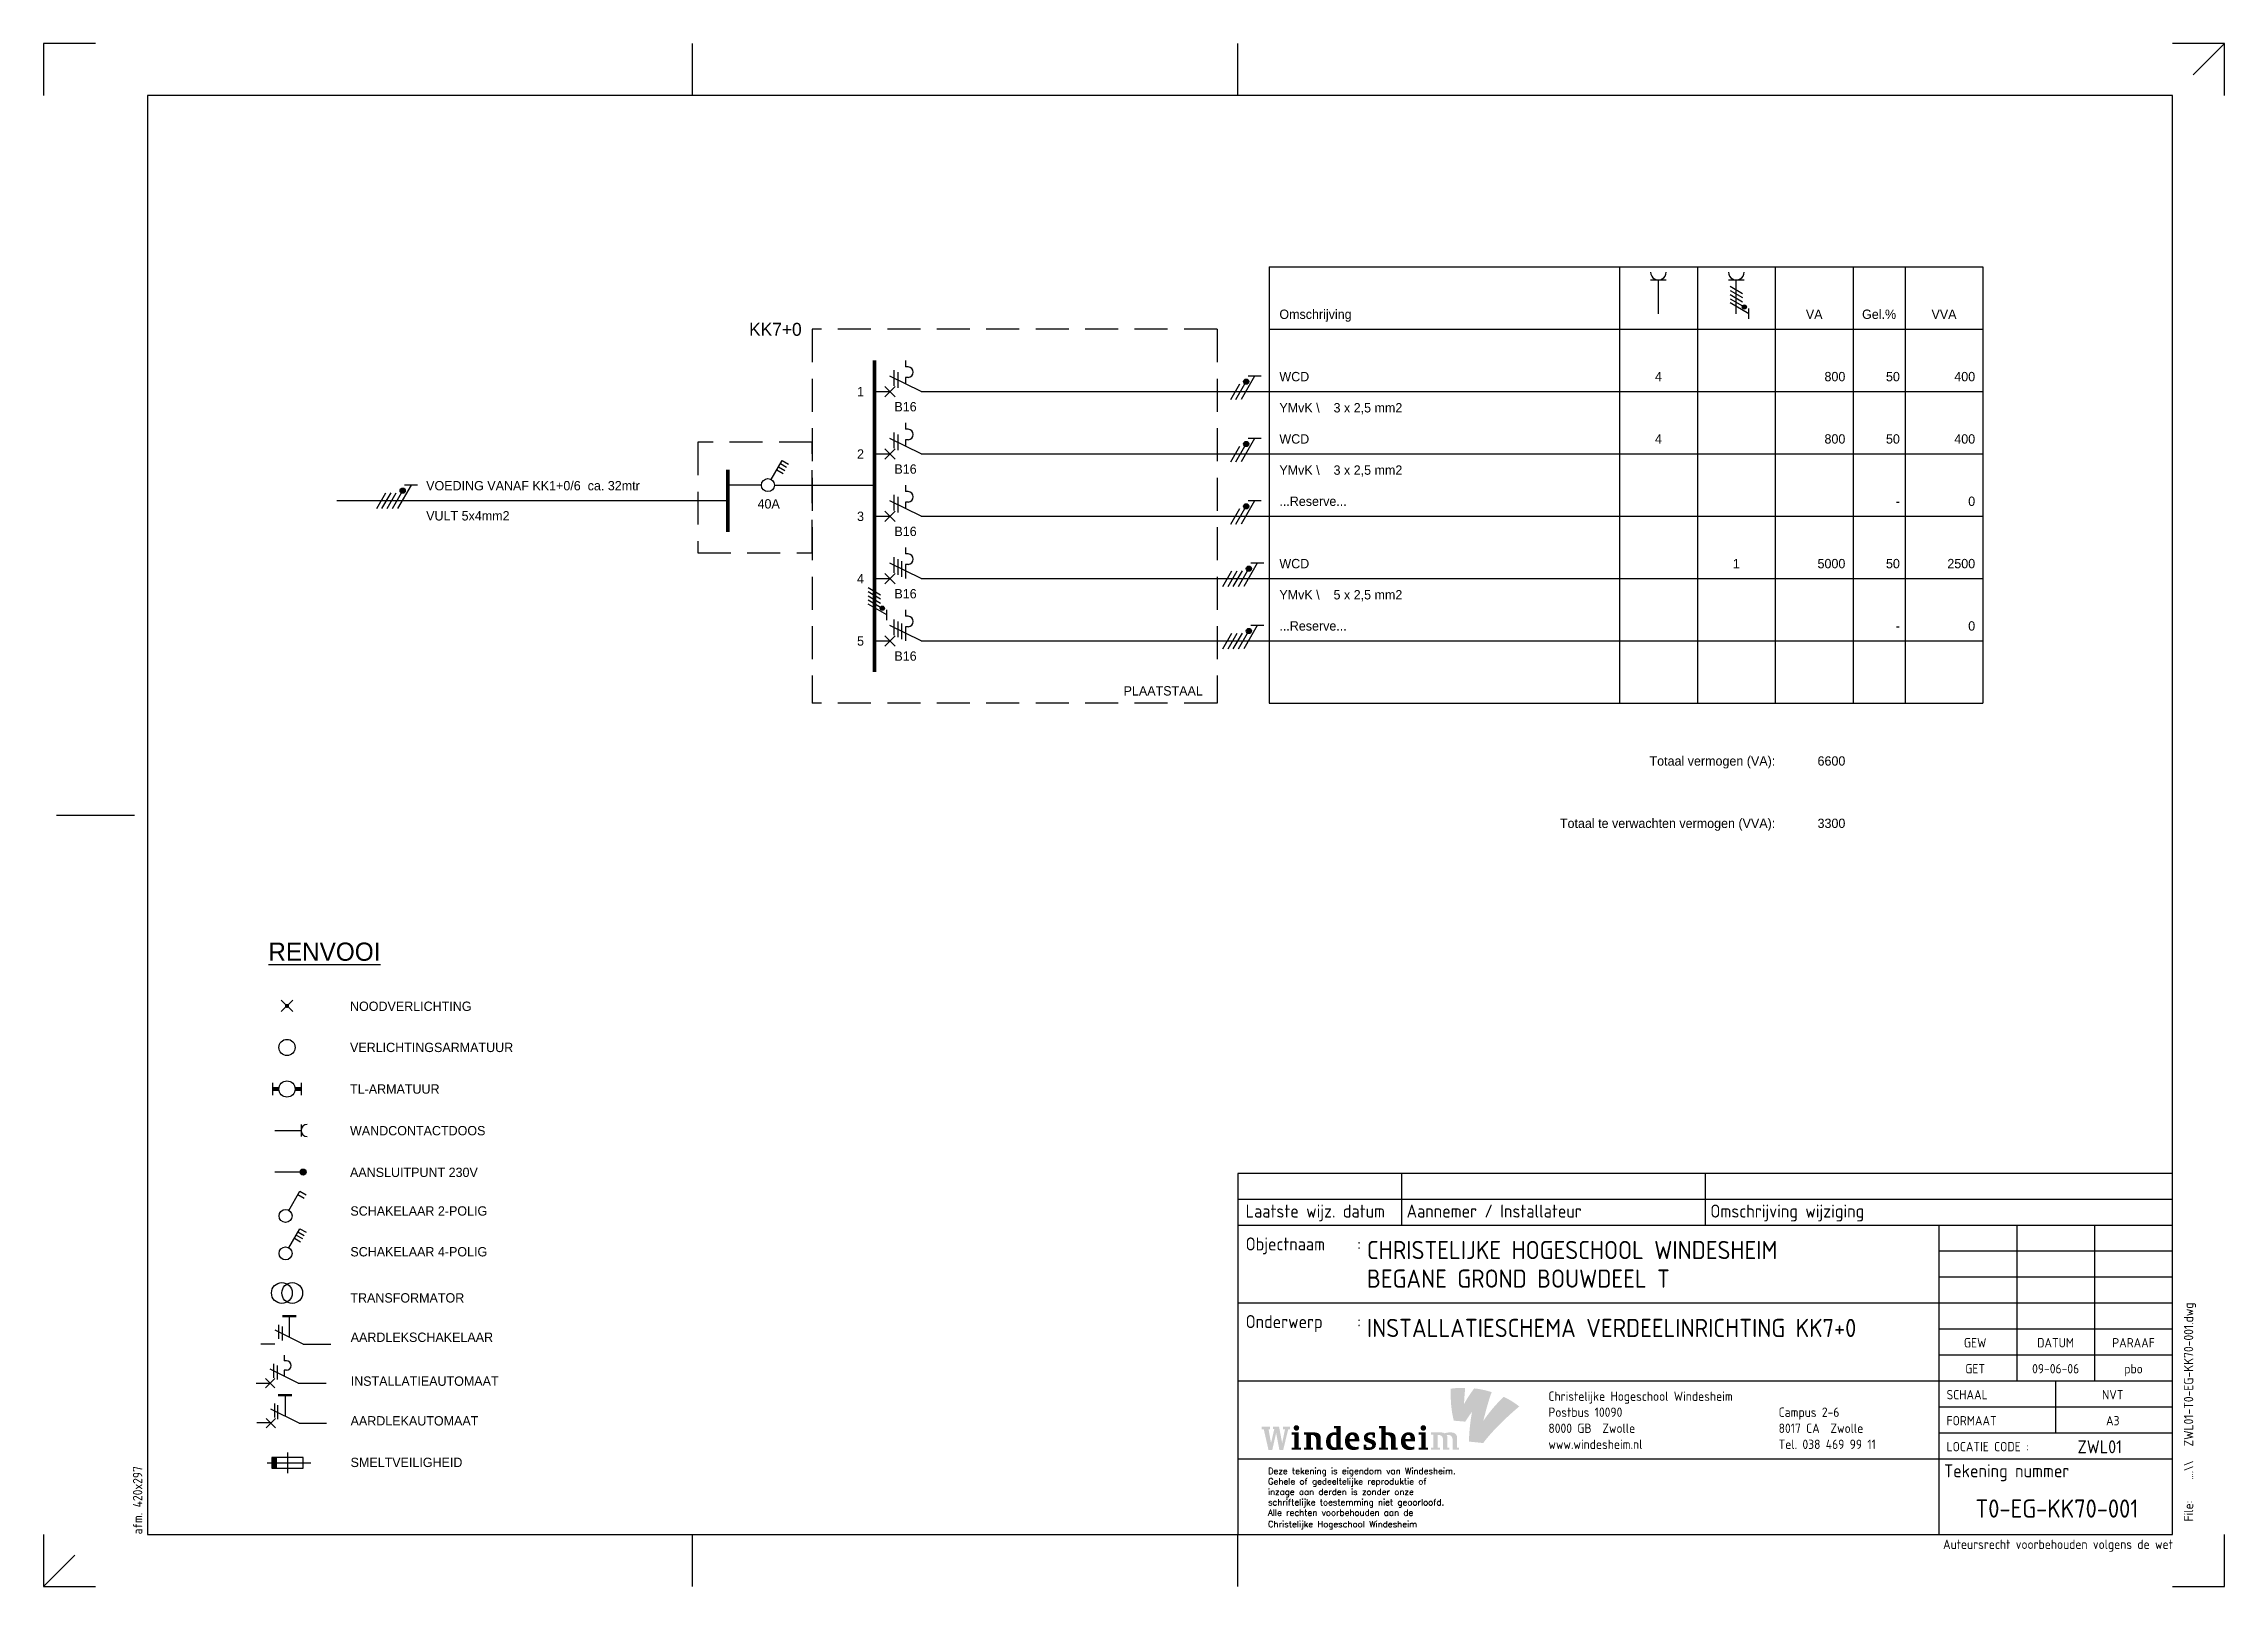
# Model space of a CAD drawing. Header units: millimetres. Extents: x 0 to 420, y 0 to 297.
import ezdxf
from ezdxf.enums import TextEntityAlignment as Align

# ---------------------------------------------------------------- set-up
doc = ezdxf.new("R2010")
doc.units = ezdxf.units.MM
doc.linetypes.add('HIDDEN', pattern=[9.525, 6.35, -3.175])
doc.layers.get('0').update_dxf_attribs({"linetype": 'CONTINUOUS'})
for name, color, linetype in [('00att018', 1, 'CONTINUOUS'), ('00att025', 2, 'CONTINUOUS'), ('00att035', 3, 'CONTINUOUS'), ('00att050', 4, 'CONTINUOUS'), ('00kad018', 1, 'CONTINUOUS'), ('00kad025', 2, 'CONTINUOUS'), ('00kad070', 5, 'CONTINUOUS'), ('BL$2----_KADER', 7, 'CONTINUOUS'), ('BL$4----_LOGO', 7, 'CONTINUOUS'), ('BL$4----_STEMPEL', 7, 'CONTINUOUS'), ('EL$1----', 3, 'CONTINUOUS'), ('EL$1----_KK7+0', 3, 'CONTINUOUS'), ('LAAG_1', 160, 'CONTINUOUS')]:
    doc.layers.add(name, color=color, linetype=linetype)
doc.styles.add('BURO-018', font='BUROFONT', dxfattribs={"height": 1.8})
doc.styles.add('BURO-035', font='BUROFONT.shx', dxfattribs={"height": 3.5})
doc.styles.add('EDU', font='ROMANS.SHX', dxfattribs={"height": 2.5})
doc.styles.add('ISO', font='isocp.shx')

# ---------------------------------------------------------------- blocks, each defined once
blk = doc.blocks.new('a3-windesheim-hor')
at = {"layer": '00kad018', "color": 1}
for p, q in [((0, 297), (0, 287)), ((10, 297), (0, 297)), ((125, 287), (125, 297)), ((230, 287), (230, 297)), ((420, 297), (410, 297)), ((420, 297), (414, 291)), ((420, 287), (420, 297)), ((2.5, 148.5), (17.5, 148.5)), ((0, 10), (0, 0)), ((125, 0), (125, 10)), ((230, 0), (230, 10)), ((420, 0), (420, 10)), ((0, 0), (6, 6)), ((0, 0), (10, 0)), ((410, 0), (420, 0))]:
    blk.add_line(p, q, dxfattribs=at)
at = {"layer": '00kad070', "color": 5}
for p, q in [((20, 287), (20, 10)), ((410, 287), (20, 287)), ((410, 10), (410, 287)), ((20, 10), (410, 10))]:
    blk.add_line(p, q, dxfattribs=at)
at = {"layer": '00att018', "color": 1, "style": 'ISO'}
blk.add_text('afm. 420x297', height=1.8, rotation=90, dxfattribs=at).set_placement((19, 10))
blk.add_text('Auteursrecht voorbehouden volgens de wet', height=1.8, dxfattribs=at).set_placement((410.08, 7.2), align=Align.RIGHT)
blk = doc.blocks.new('AI9-BLK4')
at = {"layer": 'LAAG_1'}
h = blk.add_hatch(color=40, dxfattribs=at)
edge = h.paths.add_edge_path()
edge.add_spline(control_points=[(7.13, 7.18), (4.76, 4.71), (2.6, 2.64), (-0.67, -2.09), (0, 0.48), (1.33, 5.88), (2.58, 8.98), (0.66, 9.66), (-2.22, 10.26), (-4.13, 10.42), (-5.47, 8.84), (-7.52, 5.49), (-8.07, 4.43), (-8, 6.89), (-7.74, 9.27), (-7.64, 10.61), (-9.57, 10.7), (-11, 10.61), (-13.21, 10.31), (-13.29, 6), (-13.05, 2.03), (-12.01, -2), (-10.76, -2.09), (-7.6, -2.36), (-7.6, -2.36), (-7.12, -1.66), (-6.13, -0.03), (-4.98, 1.41), (-5.44, -0.9), (-5.87, -4.06), (-6.06, -7.16), (-6.12, -8.14), (-6.15, -9.12), (-6.16, -10.06), (-4.67, -10.18), (-0.96, -10.58), (-0.72, -10.61), (-0.72, -10.61), (-0.71, -10.6), (-0.71, -10.6), (-0.7, -10.59), (-0.7, -10.58), (-0.69, -10.58), (0.69, -8.77), (2.26, -6.96), (3.63, -5.5), (4.7, -4.37), (5.74, -3.33), (6.72, -2.37), (9.27, 0.11), (11.5, 2.08), (13.21, 3.49), (11.03, 5.13), (9.48, 6.13), (7.13, 7.18)], knot_values=[0, 0, 0, 0, 1, 1, 1, 2, 2, 2, 3, 3, 3, 4, 4, 4, 5, 5, 5, 6, 6, 6, 7, 7, 7, 8, 8, 8, 9, 9, 9, 10, 10, 10, 11, 11, 11, 12, 12, 12, 13, 13, 13, 14, 14, 14, 15, 15, 15, 16, 16, 16, 17, 17, 17, 18, 18, 18, 18], degree=3, periodic=0)
h = blk.add_hatch(color=154, dxfattribs=at)
edge = h.paths.add_edge_path()
edge.add_spline(control_points=[(-0.71, -10.6), (-0.71, -10.6), (-0.71, -10.6), (-0.71, -10.6), (-0.74, -10.63), (-0.72, -10.62), (-0.71, -10.6)], knot_values=[0, 0, 0, 0, 1, 1, 1, 2, 2, 2, 2], degree=3, periodic=0)
h = blk.add_hatch(color=154, dxfattribs=at)
edge = h.paths.add_edge_path()
edge.add_spline(control_points=[(-0.71, -10.6), (-0.71, -10.6), (-0.7, -10.6), (-0.7, -10.6), (-0.67, -10.57), (-0.69, -10.59), (-0.71, -10.6)], knot_values=[0, 0, 0, 0, 1, 1, 1, 2, 2, 2, 2], degree=3, periodic=0)
blk = doc.blocks.new('AI9-BLK3')
at = {"layer": 'LAAG_1'}
h = blk.add_hatch(color=154, dxfattribs=at)
edge = h.paths.add_edge_path()
edge.add_spline(control_points=[(-27.78, 3.24), (-27.78, 3.24), (-29.75, -4.72), (-29.75, -4.72), (-29.75, -4.72), (-31.22, -4.72), (-31.22, -4.72), (-31.22, -4.72), (-32.46, 1.79), (-32.46, 1.79), (-32.46, 1.79), (-33.95, -4.72), (-33.95, -4.72), (-33.95, -4.72), (-35.41, -4.72), (-35.41, -4.72), (-35.41, -4.72), (-37.24, 3.24), (-37.24, 3.24), (-37.24, 3.24), (-38.03, 3.24), (-38.03, 3.24), (-38.03, 3.24), (-38.03, 4.16), (-38.03, 4.16), (-38.03, 4.16), (-34.81, 4.16), (-34.81, 4.16), (-34.81, 4.16), (-34.81, 3.24), (-34.81, 3.24), (-34.81, 3.24), (-35.38, 3.24), (-35.38, 3.24), (-35.38, 3.24), (-34.43, -2.11), (-34.43, -2.11), (-34.43, -2.11), (-33.18, 3.26), (-33.18, 3.26), (-33.18, 3.26), (-33.73, 3.26), (-33.73, 3.26), (-33.73, 3.26), (-33.73, 4.16), (-33.73, 4.16), (-33.73, 4.16), (-31.32, 4.16), (-31.32, 4.16), (-31.32, 4.16), (-30.15, -2.11), (-30.15, -2.11), (-30.15, -2.11), (-29.03, 3.24), (-29.03, 3.24), (-29.03, 3.24), (-29.84, 3.24), (-29.84, 3.24), (-29.84, 3.24), (-29.84, 4.16), (-29.84, 4.16), (-29.84, 4.16), (-27.18, 4.16), (-27.18, 4.16), (-27.18, 4.16), (-27.18, 3.24), (-27.18, 3.24), (-27.18, 3.24), (-27.78, 3.24), (-27.78, 3.24)], knot_values=[0, 0, 0, 0, 1, 1, 1, 2, 2, 2, 3, 3, 3, 4, 4, 4, 5, 5, 5, 6, 6, 6, 7, 7, 7, 8, 8, 8, 9, 9, 9, 10, 10, 10, 11, 11, 11, 12, 12, 12, 13, 13, 13, 14, 14, 14, 15, 15, 15, 16, 16, 16, 17, 17, 17, 18, 18, 18, 19, 19, 19, 20, 20, 20, 21, 21, 21, 22, 22, 22, 23, 23, 23, 23], degree=3, periodic=0)
h = blk.add_hatch(color=154, dxfattribs=at)
edge = h.paths.add_edge_path()
edge.add_spline(control_points=[(-26.42, -4.7), (-26.42, -4.7), (-26.42, -3.87), (-26.42, -3.87), (-26.42, -3.87), (-25.47, -3.87), (-25.47, -3.87), (-25.47, -3.87), (-25.47, 1.17), (-25.47, 1.17), (-25.47, 1.17), (-26.42, 1.17), (-26.42, 1.17), (-26.42, 1.17), (-26.42, 1.99), (-26.42, 1.99), (-26.42, 1.99), (-23.75, 1.99), (-23.75, 1.99), (-23.75, 1.99), (-23.75, -3.87), (-23.75, -3.87), (-23.75, -3.87), (-22.88, -3.87), (-22.88, -3.87), (-22.88, -3.87), (-22.88, -4.7), (-22.88, -4.7), (-22.88, -4.7), (-26.42, -4.7), (-26.42, -4.7)], knot_values=[0, 0, 0, 0, 1, 1, 1, 2, 2, 2, 3, 3, 3, 4, 4, 4, 5, 5, 5, 6, 6, 6, 7, 7, 7, 8, 8, 8, 9, 9, 9, 10, 10, 10, 10], degree=3, periodic=0)
edge = h.paths.add_edge_path()
edge.add_spline(control_points=[(-24.66, 2.67), (-25.25, 2.67), (-25.71, 3.15), (-25.71, 3.74), (-25.71, 4.33), (-25.25, 4.79), (-24.66, 4.79), (-24.07, 4.79), (-23.58, 4.33), (-23.58, 3.74), (-23.58, 3.15), (-24.07, 2.67), (-24.66, 2.67)], knot_values=[0, 0, 0, 0, 1, 1, 1, 2, 2, 2, 3, 3, 3, 4, 4, 4, 4], degree=3, periodic=0)
h = blk.add_hatch(color=154, dxfattribs=at)
edge = h.paths.add_edge_path()
edge.add_spline(control_points=[(-17.02, -4.7), (-17.02, -4.7), (-17.02, -0.94), (-17.02, -0.94), (-17.02, -0.3), (-17.19, 0.21), (-17.5, 0.52), (-17.87, 0.9), (-18.34, 1.07), (-18.89, 1.07), (-18.95, 1.07), (-19.03, 1.07), (-19.09, 1.06), (-19.09, 1.06), (-19.09, -3.87), (-19.09, -3.87), (-19.09, -3.87), (-18.24, -3.87), (-18.24, -3.87), (-18.24, -3.87), (-18.24, -4.7), (-18.24, -4.7), (-18.24, -4.7), (-21.72, -4.7), (-21.72, -4.7), (-21.72, -4.7), (-21.72, -3.87), (-21.72, -3.87), (-21.72, -3.87), (-20.8, -3.87), (-20.8, -3.87), (-20.8, -3.87), (-20.8, 1.17), (-20.8, 1.17), (-20.8, 1.17), (-21.72, 1.17), (-21.72, 1.17), (-21.72, 1.17), (-21.72, 1.99), (-21.72, 1.99), (-21.72, 1.99), (-19.44, 1.99), (-19.44, 1.99), (-19.15, 1.99), (-18.89, 2.03), (-18.56, 2.03), (-16.96, 2.03), (-16.32, 1.86), (-15.88, 1.41), (-15.46, 1), (-15.3, 0.57), (-15.3, -0.15), (-15.3, -0.15), (-15.3, -3.87), (-15.3, -3.87), (-15.3, -3.87), (-14.5, -3.87), (-14.5, -3.87), (-14.5, -3.87), (-14.5, -4.7), (-14.5, -4.7), (-14.5, -4.7), (-17.02, -4.7), (-17.02, -4.7)], knot_values=[0, 0, 0, 0, 1, 1, 1, 2, 2, 2, 3, 3, 3, 4, 4, 4, 5, 5, 5, 6, 6, 6, 7, 7, 7, 8, 8, 8, 9, 9, 9, 10, 10, 10, 11, 11, 11, 12, 12, 12, 13, 13, 13, 14, 14, 14, 15, 15, 15, 16, 16, 16, 17, 17, 17, 18, 18, 18, 19, 19, 19, 20, 20, 20, 21, 21, 21, 21], degree=3, periodic=0)
h = blk.add_hatch(color=154, dxfattribs=at)
edge = h.paths.add_edge_path(flags=16)
edge.add_spline(control_points=[(-6.76, -4.7), (-6.76, -4.7), (-6.76, -3.87), (-6.76, -3.87), (-6.76, -3.87), (-7.62, -3.87), (-7.62, -3.87), (-7.62, -3.87), (-7.62, 4.46), (-7.62, 4.46), (-7.62, 4.46), (-10.2, 4.46), (-10.2, 4.46), (-10.2, 4.46), (-10.2, 3.64), (-10.2, 3.64), (-10.2, 3.64), (-9.32, 3.64), (-9.32, 3.64), (-9.32, 3.64), (-9.32, 1.95), (-9.32, 1.95), (-9.59, 2), (-9.79, 2.04), (-10.19, 2.04), (-11.95, 2.04), (-13.23, 0.68), (-13.23, -1.45), (-13.23, -3.83), (-12.29, -4.77), (-10.28, -4.77), (-9.86, -4.77), (-9.32, -4.7), (-9.12, -4.7), (-9.12, -4.7), (-6.76, -4.7), (-6.76, -4.7)], knot_values=[0, 0, 0, 0, 1, 1, 1, 2, 2, 2, 3, 3, 3, 4, 4, 4, 5, 5, 5, 6, 6, 6, 7, 7, 7, 8, 8, 8, 9, 9, 9, 10, 10, 10, 11, 11, 11, 12, 12, 12, 12], degree=3, periodic=0)
edge = h.paths.add_edge_path()
edge.add_spline(control_points=[(-9.28, -3.73), (-9.49, -3.76), (-9.62, -3.78), (-9.79, -3.78), (-10.77, -3.78), (-11.52, -3.12), (-11.52, -1.21), (-11.52, 0.4), (-10.88, 1.06), (-10, 1.06), (-9.71, 1.06), (-9.48, 1.02), (-9.28, 0.97), (-9.28, 0.97), (-9.28, -3.73), (-9.28, -3.73)], knot_values=[0, 0, 0, 0, 1, 1, 1, 2, 2, 2, 3, 3, 3, 4, 4, 4, 5, 5, 5, 5], degree=3, periodic=0)
h = blk.add_hatch(color=154, dxfattribs=at)
edge = h.paths.add_edge_path(flags=16)
edge.add_spline(control_points=[(-0.43, -1.4), (-0.43, 1.03), (-1.16, 2.05), (-3.05, 2.05), (-4.8, 2.05), (-5.93, 0.7), (-5.93, -1.35), (-5.93, -3.59), (-4.75, -4.76), (-2.66, -4.76), (-1.92, -4.76), (-1.25, -4.65), (-0.71, -4.43), (-0.71, -4.43), (-0.71, -3.47), (-0.71, -3.47), (-1.15, -3.57), (-1.59, -3.59), (-2.01, -3.59), (-3.43, -3.59), (-4.18, -2.54), (-4.18, -1.4), (-4.18, -1.4), (-0.43, -1.4), (-0.43, -1.4)], knot_values=[0, 0, 0, 0, 1, 1, 1, 2, 2, 2, 3, 3, 3, 4, 4, 4, 5, 5, 5, 6, 6, 6, 7, 7, 7, 8, 8, 8, 8], degree=3, periodic=0)
edge = h.paths.add_edge_path()
edge.add_spline(control_points=[(-2.19, -0.48), (-2.19, -0.48), (-4.21, -0.48), (-4.21, -0.48), (-4.21, 0.48), (-3.76, 1.08), (-3.17, 1.08), (-2.58, 1.08), (-2.19, 0.63), (-2.19, -0.48)], knot_values=[0, 0, 0, 0, 1, 1, 1, 2, 2, 2, 3, 3, 3, 3], degree=3, periodic=0)
h = blk.add_hatch(color=154, dxfattribs=at)
edge = h.paths.add_edge_path()
edge.add_spline(control_points=[(3.18, -4.79), (2.42, -4.79), (1.53, -4.63), (1.31, -4.55), (1.31, -4.55), (1.31, -2.67), (1.31, -2.67), (1.31, -2.67), (2.34, -2.67), (2.34, -2.67), (2.34, -2.67), (2.34, -3.62), (2.34, -3.62), (2.58, -3.7), (2.94, -3.79), (3.32, -3.79), (4.14, -3.79), (4.53, -3.52), (4.53, -3.03), (4.53, -2.53), (4.09, -2.3), (3.53, -2.1), (3.53, -2.1), (2.71, -1.81), (2.71, -1.81), (1.84, -1.5), (1.32, -0.99), (1.32, 0.08), (1.32, 1.19), (2.31, 2.08), (3.93, 2.08), (4.57, 2.08), (5.29, 2), (5.66, 1.88), (5.66, 1.88), (5.66, 0.04), (5.66, 0.04), (5.66, 0.04), (4.69, 0.04), (4.69, 0.04), (4.69, 0.04), (4.69, 1), (4.69, 1), (4.43, 1.07), (4.17, 1.11), (3.89, 1.11), (3.16, 1.11), (2.8, 0.83), (2.8, 0.37), (2.8, -0.04), (3.05, -0.24), (3.64, -0.43), (3.64, -0.43), (4.44, -0.7), (4.44, -0.7), (5.37, -1.01), (6, -1.57), (6, -2.6), (6, -4), (4.84, -4.79), (3.18, -4.79)], knot_values=[0, 0, 0, 0, 1, 1, 1, 2, 2, 2, 3, 3, 3, 4, 4, 4, 5, 5, 5, 6, 6, 6, 7, 7, 7, 8, 8, 8, 9, 9, 9, 10, 10, 10, 11, 11, 11, 12, 12, 12, 13, 13, 13, 14, 14, 14, 15, 15, 15, 16, 16, 16, 17, 17, 17, 18, 18, 18, 19, 19, 19, 20, 20, 20, 20], degree=3, periodic=0)
h = blk.add_hatch(color=154, dxfattribs=at)
edge = h.paths.add_edge_path()
edge.add_spline(control_points=[(11.81, -4.7), (11.81, -4.7), (11.81, -1.02), (11.81, -1.02), (11.81, -0.32), (11.67, 0.19), (11.34, 0.52), (10.95, 0.91), (10.48, 1.07), (9.97, 1.07), (9.88, 1.07), (9.79, 1.06), (9.75, 1.06), (9.75, 1.06), (9.75, -3.87), (9.75, -3.87), (9.75, -3.87), (10.59, -3.87), (10.59, -3.87), (10.59, -3.87), (10.59, -4.7), (10.59, -4.7), (10.59, -4.7), (7.11, -4.7), (7.11, -4.7), (7.11, -4.7), (7.11, -3.87), (7.11, -3.87), (7.11, -3.87), (8.03, -3.87), (8.03, -3.87), (8.03, -3.87), (8.03, 3.64), (8.03, 3.64), (8.03, 3.64), (7.16, 3.64), (7.16, 3.64), (7.16, 3.64), (7.16, 4.46), (7.16, 4.46), (7.16, 4.46), (9.75, 4.46), (9.75, 4.46), (9.75, 4.46), (9.75, 1.99), (9.75, 1.99), (9.93, 2), (10.23, 2.03), (10.54, 2.03), (11.88, 2.03), (12.52, 1.84), (12.96, 1.4), (13.39, 0.97), (13.53, 0.51), (13.53, -0.15), (13.53, -0.15), (13.53, -3.87), (13.53, -3.87), (13.53, -3.87), (14.34, -3.87), (14.34, -3.87), (14.34, -3.87), (14.34, -4.7), (14.34, -4.7), (14.34, -4.7), (11.81, -4.7), (11.81, -4.7)], knot_values=[0, 0, 0, 0, 1, 1, 1, 2, 2, 2, 3, 3, 3, 4, 4, 4, 5, 5, 5, 6, 6, 6, 7, 7, 7, 8, 8, 8, 9, 9, 9, 10, 10, 10, 11, 11, 11, 12, 12, 12, 13, 13, 13, 14, 14, 14, 15, 15, 15, 16, 16, 16, 17, 17, 17, 18, 18, 18, 19, 19, 19, 20, 20, 20, 21, 21, 21, 22, 22, 22, 22], degree=3, periodic=0)
h = blk.add_hatch(color=154, dxfattribs=at)
edge = h.paths.add_edge_path(flags=16)
edge.add_spline(control_points=[(21.09, -1.4), (21.09, 1.03), (20.36, 2.05), (18.47, 2.05), (16.72, 2.05), (15.6, 0.7), (15.6, -1.35), (15.6, -3.59), (16.77, -4.76), (18.87, -4.76), (19.6, -4.76), (20.27, -4.65), (20.81, -4.43), (20.81, -4.43), (20.81, -3.47), (20.81, -3.47), (20.37, -3.57), (19.93, -3.59), (19.52, -3.59), (18.09, -3.59), (17.35, -2.54), (17.35, -1.4), (17.35, -1.4), (21.09, -1.4), (21.09, -1.4)], knot_values=[0, 0, 0, 0, 1, 1, 1, 2, 2, 2, 3, 3, 3, 4, 4, 4, 5, 5, 5, 6, 6, 6, 7, 7, 7, 8, 8, 8, 8], degree=3, periodic=0)
edge = h.paths.add_edge_path()
edge.add_spline(control_points=[(19.33, -0.48), (19.33, -0.48), (17.31, -0.48), (17.31, -0.48), (17.31, 0.48), (17.76, 1.08), (18.35, 1.08), (18.94, 1.08), (19.33, 0.63), (19.33, -0.48)], knot_values=[0, 0, 0, 0, 1, 1, 1, 2, 2, 2, 3, 3, 3, 3], degree=3, periodic=0)
h = blk.add_hatch(color=154, dxfattribs=at)
edge = h.paths.add_edge_path()
edge.add_spline(control_points=[(22.47, -4.7), (22.47, -4.7), (22.47, -3.87), (22.47, -3.87), (22.47, -3.87), (23.42, -3.87), (23.42, -3.87), (23.42, -3.87), (23.42, 1.17), (23.42, 1.17), (23.42, 1.17), (22.47, 1.17), (22.47, 1.17), (22.47, 1.17), (22.47, 1.99), (22.47, 1.99), (22.47, 1.99), (25.13, 1.99), (25.13, 1.99), (25.13, 1.99), (25.13, -3.87), (25.13, -3.87), (25.13, -3.87), (26, -3.87), (26, -3.87), (26, -3.87), (26, -4.7), (26, -4.7), (26, -4.7), (22.47, -4.7), (22.47, -4.7)], knot_values=[0, 0, 0, 0, 1, 1, 1, 2, 2, 2, 3, 3, 3, 4, 4, 4, 5, 5, 5, 6, 6, 6, 7, 7, 7, 8, 8, 8, 9, 9, 9, 10, 10, 10, 10], degree=3, periodic=0)
edge = h.paths.add_edge_path()
edge.add_spline(control_points=[(24.23, 2.67), (23.64, 2.67), (23.18, 3.15), (23.18, 3.74), (23.18, 4.33), (23.64, 4.79), (24.23, 4.79), (24.82, 4.79), (25.31, 4.33), (25.31, 3.74), (25.31, 3.15), (24.82, 2.67), (24.23, 2.67)], knot_values=[0, 0, 0, 0, 1, 1, 1, 2, 2, 2, 3, 3, 3, 4, 4, 4, 4], degree=3, periodic=0)
h = blk.add_hatch(color=154, dxfattribs=at)
edge = h.paths.add_edge_path()
edge.add_spline(control_points=[(35.52, -4.7), (35.52, -4.7), (35.52, -0.89), (35.52, -0.89), (35.52, -0.3), (35.34, 0.21), (35.04, 0.52), (34.66, 0.9), (34.24, 1.07), (33.55, 1.07), (33.41, 1.07), (33.28, 1.05), (33.17, 1.03), (33.4, 0.83), (33.52, 0.35), (33.52, -0.07), (33.52, -0.07), (33.52, -3.87), (33.52, -3.87), (33.52, -3.87), (34.3, -3.87), (34.3, -3.87), (34.3, -3.87), (34.3, -4.7), (34.3, -4.7), (34.3, -4.7), (31.82, -4.7), (31.82, -4.7), (31.82, -4.7), (31.82, -0.89), (31.82, -0.89), (31.82, -0.18), (31.64, 0.24), (31.34, 0.53), (30.95, 0.92), (30.5, 1.07), (30.01, 1.07), (29.96, 1.07), (29.9, 1.06), (29.8, 1.06), (29.8, 1.06), (29.8, -3.87), (29.8, -3.87), (29.8, -3.87), (30.64, -3.87), (30.64, -3.87), (30.64, -3.87), (30.64, -4.7), (30.64, -4.7), (30.64, -4.7), (27.17, -4.7), (27.17, -4.7), (27.17, -4.7), (27.17, -3.87), (27.17, -3.87), (27.17, -3.87), (28.09, -3.87), (28.09, -3.87), (28.09, -3.87), (28.09, 1.17), (28.09, 1.17), (28.09, 1.17), (27.17, 1.17), (27.17, 1.17), (27.17, 1.17), (27.17, 1.99), (27.17, 1.99), (27.17, 1.99), (29.58, 1.99), (29.58, 1.99), (29.86, 1.99), (30.2, 2.03), (30.42, 2.03), (31.35, 2.03), (31.94, 1.93), (32.49, 1.67), (32.96, 1.86), (33.67, 2.01), (34.45, 2.01), (35.63, 2.01), (36.25, 1.82), (36.67, 1.4), (37.08, 0.99), (37.23, 0.53), (37.23, -0.08), (37.23, -0.08), (37.23, -3.87), (37.23, -3.87), (37.23, -3.87), (38.03, -3.87), (38.03, -3.87), (38.03, -3.87), (38.03, -4.7), (38.03, -4.7), (38.03, -4.7), (35.52, -4.7), (35.52, -4.7)], knot_values=[0, 0, 0, 0, 1, 1, 1, 2, 2, 2, 3, 3, 3, 4, 4, 4, 5, 5, 5, 6, 6, 6, 7, 7, 7, 8, 8, 8, 9, 9, 9, 10, 10, 10, 11, 11, 11, 12, 12, 12, 13, 13, 13, 14, 14, 14, 15, 15, 15, 16, 16, 16, 17, 17, 17, 18, 18, 18, 19, 19, 19, 20, 20, 20, 21, 21, 21, 22, 22, 22, 23, 23, 23, 24, 24, 24, 25, 25, 25, 26, 26, 26, 27, 27, 27, 28, 28, 28, 29, 29, 29, 30, 30, 30, 31, 31, 31, 32, 32, 32, 32], degree=3, periodic=0)
blk = doc.blocks.new('AI9-BLK2')
at = {"layer": 'LAAG_1', "color": 7}
for name, p in [('AI9-BLK4', (36.4, 1.35)), ('AI9-BLK3', (-11.59, -7.17))]:
    blk.add_blockref(name, p, dxfattribs=at)
blk = doc.blocks.new('CHW_ONDERHOEK')
at = {"layer": '00kad025', "color": 2}
for p, q in [((-190, 79.5), (-190, 69.5)), ((-10, 79.5), (-190, 79.5)), ((-158.5, 79.5), (-158.5, 69.5)), ((-100, 79.5), (-100, 69.5)), ((-10, 74.5), (-190, 74.5)), ((-40, 69.5), (-40, 39.5)), ((-25, 69.5), (-25, 39.5)), ((-10, 64.5), (-55, 64.5)), ((-10, 59.5), (-55, 59.5)), ((-10, 54.5), (-55, 54.5)), ((-10, 49.5), (-55, 49.5)), ((-32.5, 39.5), (-32.5, 34.5)), ((-32.5, 34.5), (-32.5, 29.5))]:
    blk.add_line(p, q, dxfattribs=at)
at = {"layer": '00kad070', "color": 5}
for p, q in [((-10, 69.5), (-190, 69.5)), ((-190, 69.5), (-190, 10)), ((-55, 69.5), (-55, 10)), ((-55, 54.5), (-190, 54.5)), ((-10, 44.5), (-55, 44.5)), ((-10, 39.5), (-190, 39.5)), ((-10, 34.5), (-55, 34.5)), ((-10, 29.5), (-55, 29.5)), ((-55, 24.5), (-190, 24.5)), ((-10, 24.5), (-55, 24.5))]:
    blk.add_line(p, q, dxfattribs=at)
at = {"layer": 'LAAG_1', "color": 7, "xscale": 0.5, "yscale": 0.5, "zscale": 0.5}
blk.add_blockref('AI9-BLK2', (-160.6, 32.22), dxfattribs=at)
at = {"layer": '00att018', "color": 1, "style": 'ISO'}
for s, p in [('GEW', (-48, 46)), ('DATUM', (-32.5, 46)), ('PARAAF', (-17.5, 46)), ('GET', (-48, 41))]:
    blk.add_text(s, height=1.8, dxfattribs=at).set_placement(p, align=Align.CENTER)
for s, p in [('SCHAAL', (-53.5, 36)), ('FORMAAT', (-53.5, 31))]:
    blk.add_text(s, height=1.8, dxfattribs=at).set_placement(p)
at = {"layer": '00att018', "color": 1, "linetype": 'Continuous', "style": 'EDU'}
for s, p in [('Deze tekening is eigendom van Windesheim.', (-184.2, 21.6)), ('Gehele of gedeeltelijke reproduktie of', (-184.2, 19.6)), ('inzage aan derden is zonder onze', (-184.2, 17.6)), ('schriftelijke toestemming niet geoorloofd.', (-184.2, 15.6)), ('Alle rechten voorbehouden aan de', (-184.2, 13.6)), ('Christelijke Hogeschool Windesheim', (-184.2, 11.38))]:
    blk.add_text(s, height=1.2, dxfattribs=at).set_placement(p)
at = {"layer": '00att018', "color": 1, "style": 'ISO', "width": 0.9}
blk.add_text('....\\\\', height=1.8, rotation=90, dxfattribs=at).set_placement((-6, 20.5))
at = {"layer": '00att018', "color": 1, "style": 'ISO'}
blk.add_text('File:', height=1.8, rotation=90, dxfattribs=at).set_placement((-6, 12.5))
for tag, p in [('WZ_CODED', (-48, 66.07)), ('WZ_DATUMD', (-32.5, 66.07)), ('WZ_WZGOEDD', (-17.5, 66.07)), ('WZ_CODEC', (-48, 61.07)), ('WZ_DATUMC', (-32.5, 61.07)), ('WZ_WZGOEDC', (-17.5, 61.07)), ('WZ_CODEB', (-48, 56.07)), ('WZ_DATUMB', (-32.5, 56.07)), ('WZ_WZGOEDB', (-17.5, 56.07)), ('WZ_CODEA', (-48, 51.07)), ('WZ_DATUMA', (-32.5, 51.07)), ('WZ_WZGOEDA', (-17.5, 51.07)), ('TKDATCREAT', (-32.5, 41)), ('TKINIT', (-17.5, 41)), ('TKSCHAAL', (-21.5, 36)), ('TKFORMAAT', (-21.5, 31))]:
    blk.add_attdef(tag, text='', height=1.8, dxfattribs=at).set_placement(p, align=Align.CENTER)
blk.add_attdef('DWGNAME', (-6, 26.93), '', height=1.8, rotation=90, dxfattribs=at)
at = {"layer": '00att025', "color": 2, "style": 'ISO'}
for s, p in [('Objectnaam', (-188.5, 64.67)), ('Onderwerp', (-188.5, 49.72)), ('Tekening nummer', (-54, 21))]:
    blk.add_text(s, height=2.5, dxfattribs=at).set_placement(p)
at = {"layer": '00att025', "style": 'ISO'}
for p in [(-167.02, 64.67), (-167.02, 49.78)]:
    blk.add_text(':', height=2.5, dxfattribs=at).set_placement(p)
at = {"layer": '00att025', "color": 1, "style": 'ISO'}
blk.add_text('LOCATIE CODE :', height=1.8, dxfattribs=at).set_placement((-53.5, 26))
at = {"layer": '00att025', "color": 2, "style": 'ISO'}
for tag, p in [('WZ_DATUM', (-184, 75.9)), ('WZ_AANNEMER_INSTALATEUR', (-157.5, 75.9)), ('WZ_OMSCHR', (-99, 75.9))]:
    blk.add_attdef(tag, p, '', height=2.5, dxfattribs=at)
at = {"layer": '00att025', "color": 3, "style": 'ISO'}
blk.add_attdef('TKVRIJ2', text='', height=2.5, dxfattribs=at).set_placement((-24, 25.62), align=Align.CENTER)
at = {"layer": '00att035', "color": 3, "style": 'ISO'}
for s, p in [('Laatste wijz. datum', (-188.5, 71)), ('Aannemer / Installateur', (-157.5, 71)), ('Omschrijving wijziging', (-99, 71))]:
    blk.add_text(s, height=2.5, dxfattribs=at).set_placement(p)
for tag, p in [('PROMSCHR', (-165.14, 63)), ('TK1OMSCHR', (-165.14, 57.5)), ('TK2OMSCHR', (-165.14, 48)), ('TKVRIJ1', (-165.14, 42.5))]:
    blk.add_attdef(tag, p, '', height=3.5, dxfattribs=at)
at = {"layer": '00att050', "color": 4, "style": 'ISO'}
blk.add_attdef('TKFASE', text='', height=5, dxfattribs=at).set_placement((-14.5, 82), align=Align.RIGHT)
blk.add_attdef('TKTEKNR', text='', height=3.5, dxfattribs=at).set_placement((-32.25, 13.23), align=Align.CENTER)
at = {"layer": 'BL$4----_LOGO', "color": 1, "style": 'ISO'}
for s, p in [('Christelijke Hogeschool Windesheim', (-130.19, 35.71)), ('Postbus 10090', (-130.19, 32.63)), ('Campus 2-6', (-85.85, 32.63)), ('8000 GB  Zwolle', (-130.19, 29.54)), ('8017 CA  Zwolle', (-85.85, 29.54)), ('www.windesheim.nl', (-130.19, 26.45)), ('Tel. 038 469 99 11', (-85.85, 26.45))]:
    blk.add_text(s, height=1.8, dxfattribs=at).set_placement(p)
blk = doc.blocks.new('HL3')
at = {"color": 0, "linetype": 'Continuous'}
for p, q in [((-3, 6.98), (-3, 4.48)), ((-3, 5.73), (1.5, 3.13)), ((1.5, 2.13), (-1.5, 3.87)), ((1.5, 1.13), (-1.5, 2.87)), ((1.5, 0.13), (-1.5, 1.87)), ((1.5, -0.87), (-1.5, 0.87))]:
    blk.add_line(p, q, dxfattribs=at)
at = {"color": 0, "linetype": 'Continuous', "const_width": 0.5}
blk.add_lwpolyline([(-1.68, 4.12, 1), (-2.18, 4.12, 1)], format="xyb", close=True, dxfattribs=at)
at = {"color": 0, "linetype": 'Continuous'}
blk.add_circle((-1.93, 4.12), 0.5, dxfattribs=at)
blk = doc.blocks.new('RENV_DION')
at = {"layer": 'EL$1----', "linetype": 'Continuous'}
for p, q in [((485.12, 256.64), (487.32, 254.44)), ((487.32, 256.64), (485.12, 254.44)), ((483.5, 238.37), (483.5, 240.7)), ((488.94, 240.7), (488.94, 238.37)), ((483.89, 231.54), (488.94, 231.54)), ((488.94, 232.7), (488.94, 230.37)), ((489.33, 223.54), (483.89, 223.54)), ((486.57, 208.98), (488.69, 212.65)), ((487.64, 210.83), (488.85, 210.13)), ((487.99, 211.43), (489.2, 210.73)), ((488.34, 212.04), (489.55, 211.34)), ((488.69, 212.65), (489.9, 211.95)), ((484.62, 191.43), (484.62, 194.13)), ((485.3, 193.8), (485.3, 191.1)), ((486.65, 195.82), (486.65, 191.77)), ((489.35, 190.42), (483.95, 193.12)), ((488.36, 182.91), (482.96, 185.61)), ((483.63, 186.63), (483.63, 183.93)), ((484.31, 186.29), (484.31, 183.59)), ((485.66, 188.31), (485.66, 187.19)), ((486.11, 187.19), (485.66, 187.19)), ((486.11, 185.39), (485.66, 185.39)), ((485.66, 185.39), (485.66, 184.26)), ((480.26, 182.91), (482.96, 182.91)), ((482.06, 183.81), (483.86, 182.01)), ((483.86, 183.81), (482.06, 182.01)), ((488.36, 182.91), (493.76, 182.91)), ((488.54, 175.18), (483.14, 177.88)), ((485.84, 180.58), (485.84, 176.53)), ((484.04, 176.08), (482.24, 174.28)), ((482.24, 176.08), (484.04, 174.28)), ((489.31, 168.57), (483.31, 168.57)), ((483.31, 168.57), (483.31, 166.57)), ((486.31, 169.57), (486.31, 165.57)), ((489.31, 166.57), (489.31, 168.57)), ((482.39, 167.57), (490.81, 167.57)), ((483.31, 166.57), (489.31, 166.57))]:
    blk.add_line(p, q, dxfattribs=at)
at = {"layer": 'EL$1----', "color": 3, "linetype": 'Continuous'}
for p, q in [((486.57, 216.18), (488.69, 219.85)), ((488.34, 219.25), (489.55, 218.55)), ((488.69, 219.85), (489.9, 219.15))]:
    blk.add_line(p, q, dxfattribs=at)
at = {"layer": 'EL$1----'}
for p, q in [((483.86, 190.42), (481.16, 190.42)), ((489.35, 190.42), (494.66, 190.42)), ((483.9, 176.31), (483.9, 179.01)), ((484.49, 175.97), (484.49, 178.67)), ((483.14, 175.29), (480.44, 175.29)), ((488.54, 175.18), (493.85, 175.18))]:
    blk.add_line(p, q, dxfattribs=at)
at = {"layer": 'EL$1----', "linetype": 'Continuous'}
for points, const_width in [([(486.41, 255.54, 1), (486.02, 255.54, 1)], 0.389), ([(489.33, 223.83, 1), (489.33, 223.24, 1)], 0.583)]:
    blk.add_lwpolyline(points, format="xyb", close=True, dxfattribs=dict(at, const_width=const_width))
for points, const_width in [([(484.66, 239.54), (483.5, 239.54)], 0.778), ([(487.77, 239.54), (488.94, 239.54)], 0.778), ([(485.3, 195.82), (488, 195.82)], 0.45), ([(484.49, 180.58), (487.19, 180.58)], 0.45)]:
    blk.add_lwpolyline(points, dxfattribs=dict(at, const_width=const_width))
for centre, radius in [((486.22, 247.54), 1.56), ((486.22, 239.54), 1.56), ((489.33, 223.54), 0.583), ((485.95, 207.9), 1.25), ((485.24, 200.27), 2), ((487.24, 200.27), 2)]:
    blk.add_circle(centre, radius, dxfattribs=at)
at = {"layer": 'EL$1----', "color": 3, "linetype": 'Continuous'}
blk.add_circle((485.95, 215.1), 1.25, dxfattribs=at)
at = {"layer": 'EL$1----', "linetype": 'Continuous'}
for centre, radius, start, end in [((490.11, 231.54), 1.17, 90, 270), ((486.11, 186.29), 0.9, 270, 90)]:
    blk.add_arc(centre, radius, start, end, dxfattribs=at)
blk.add_solid([(483.31, 168.57), (484.31, 168.57), (483.31, 166.57), (484.31, 166.57)], dxfattribs=at)
at = {"layer": 'EL$1----', "color": 3, "style": 'BURO-035'}
blk.add_text('%%URENVOOI', height=3.5, dxfattribs=at).set_placement((482.63, 264.23))
at = {"layer": 'EL$1----', "color": 1, "style": 'BURO-018'}
for s, p in [('NOODVERLICHTING', (498.36, 255.47)), ('VERLICHTINGSARMATUUR', (498.36, 247.55)), ('TL-ARMATUUR', (498.36, 239.54)), ('WANDCONTACTDOOS', (498.36, 231.52)), ('AANSLUITPUNT 230V', (498.36, 223.5)), ('SCHAKELAAR 2-POLIG', (498.43, 216.06)), ('SCHAKELAAR 4-POLIG', (498.43, 208.21)), ('TRANSFORMATOR', (498.43, 199.33)), ('AARDLEKSCHAKELAAR', (498.49, 191.75)), ('INSTALLATIEAUTOMAAT', (498.49, 183.3)), ('AARDLEKAUTOMAAT', (498.47, 175.66)), ('SMELTVEILIGHEID', (498.47, 167.66))]:
    blk.add_text(s, height=1.8, dxfattribs=at).set_placement(p, align=Align.MIDDLE_LEFT)
blk = doc.blocks.new('B3')
at = {"color": 0, "linetype": 'Continuous'}
for p, q in [((0, 9), (0, 21)), ((0, 9), (-3, 3)), ((-6, 6), (-4.75, 6)), ((-4.75, 6.5), (-4.75, 6)), ((-3.75, 4.5), (-0.75, 4.5)), ((-2.75, 6.5), (-2.75, 6)), ((-2.75, 6), (-1.5, 6)), ((-4.125, 3.75), (-1.125, 3.75)), ((-1, 4), (1, 2)), ((-1, 2), (1, 4)), ((0, 0), (0, 3))]:
    blk.add_line(p, q, dxfattribs=at)
blk.add_arc((-3.75, 6.5), 1, 0, 180, dxfattribs=at)
at = {"color": 1, "style": 'BURO-018'}
blk.add_attdef('E_VRIJ1', (-3, 12), '', height=1.8, rotation=90, dxfattribs=at)
at = {"color": 1, "linetype": 'Continuous', "style": 'BURO-018'}
blk.add_attdef('E_IIA', text='', height=1.8, rotation=90, dxfattribs=at).set_placement((2, 6), align=Align.TOP_CENTER)
blk = doc.blocks.new('m1')
at = {"color": 0, "linetype": 'Continuous'}
blk.add_line((0, 21), (0, 33), dxfattribs=at)
blk = doc.blocks.new('b1s')
at = {"color": 0, "linetype": 'Continuous'}
blk.add_line((0, 33), (0, 54), dxfattribs=at)
blk = doc.blocks.new('m1s')
at = {"color": 0, "linetype": 'Continuous'}
blk.add_line((0, 54), (0, 66), dxfattribs=at)
blk = doc.blocks.new('B5')
at = {"color": 0, "linetype": 'Continuous'}
for p, q in [((0, 9), (0, 21)), ((0, 9), (-3, 3)), ((-6, 6), (-4.75, 6)), ((-4.75, 6.5), (-4.75, 6)), ((-3.75, 4.5), (-0.75, 4.5)), ((-3.375, 5.25), (-0.375, 5.25)), ((-2.75, 6.5), (-2.75, 6)), ((-2.75, 6), (0, 6)), ((-4.125, 3.75), (-1.125, 3.75)), ((-1, 2), (1, 4)), ((-1, 4), (1, 2)), ((0, 0), (0, 3))]:
    blk.add_line(p, q, dxfattribs=at)
blk.add_arc((-3.75, 6.5), 1, 0, 180, dxfattribs=at)
at = {"color": 1, "style": 'BURO-018'}
blk.add_attdef('E_VRIJ1', (-3, 12), '', height=1.8, rotation=90, dxfattribs=at)
at = {"color": 1, "linetype": 'Continuous', "style": 'BURO-018'}
blk.add_attdef('E_IIA', text='', height=1.8, rotation=90, dxfattribs=at).set_placement((2, 6), align=Align.TOP_CENTER)
blk = doc.blocks.new('KOLNR6')
at = {"color": 0, "linetype": 'Continuous'}
for p, q in [((-3.5, -1.5), (-3.5, 1.5)), ((3, 0), (-3.5, 0))]:
    blk.add_line(p, q, dxfattribs=at)
blk.add_arc((-5, 0), 1.5, 270, 90, dxfattribs=at)
blk = doc.blocks.new('KOLNR7')
at = {"color": 0, "linetype": 'Continuous'}
for p, q in [((-3.5, -1.5), (-3.5, 1.5)), ((3, 0), (-3.5, 0)), ((-2.29, -1.2), (-0.91, 1.2)), ((-1.49, -1.2), (-0.11, 1.2)), ((-0.69, -1.2), (0.69, 1.2)), ((0.11, -1.2), (1.49, 1.2)), ((2.99, 2.4), (0.91, -1.2)), ((3.99, 2.4), (1.99, 2.4))]:
    blk.add_line(p, q, dxfattribs=at)
at = {"color": 0, "linetype": 'Continuous', "const_width": 0.4}
blk.add_lwpolyline([(1.69, 1.35, 1), (1.69, 1.75, 1)], format="xyb", close=True, dxfattribs=at)
at = {"color": 0, "linetype": 'Continuous'}
blk.add_circle((1.69, 1.55), 0.4, dxfattribs=at)
blk.add_arc((-5, 0), 1.5, 270, 90, dxfattribs=at)
blk = doc.blocks.new('1114A3A')
at = {"color": 0, "linetype": 'Continuous'}
for p, q in [((0.62, 1.08), (2.74, 4.75)), ((2.74, 4.75), (3.95, 4.05)), ((1.69, 2.93), (2.9, 2.23)), ((2.04, 3.54), (3.25, 2.84)), ((2.39, 4.14), (3.6, 3.44))]:
    blk.add_line(p, q, dxfattribs=at)
blk.add_circle((0, 0), 1.25, dxfattribs=at)
at = {"color": 0, "linetype": 'Continuous', "style": 'BURO-018', "flags": 1}
for tag, p in [('E_ID', (0, 0.08)), ('E_MATCODE', (0, -4.92))]:
    blk.add_attdef(tag, p, '', height=1.8, dxfattribs=at)
at = {"color": 0, "linetype": 'Continuous', "style": 'BURO-018'}
blk.add_attdef('E_IGS', text='', height=1.8, dxfattribs=at).set_placement((3, 0.08), align=Align.MIDDLE_LEFT)
blk = doc.blocks.new('111104A')
at = {"color": 0, "linetype": 'Continuous'}
for p, q in [((-3, 3.98), (-3, 1.48)), ((-3, 2.73), (1.5, 0.13)), ((1.5, -0.87), (-1.5, 0.87)), ((1.5, -1.87), (-1.5, -0.13))]:
    blk.add_line(p, q, dxfattribs=at)
at = {"color": 0, "linetype": 'Continuous', "const_width": 0.5}
blk.add_lwpolyline([(-1.68, 1.12, 1), (-2.18, 1.12, 1)], format="xyb", close=True, dxfattribs=at)
at = {"color": 0, "linetype": 'Continuous'}
blk.add_circle((-1.93, 1.12), 0.5, dxfattribs=at)
blk = doc.blocks.new('111104')
at = {"color": 0, "linetype": 'Continuous'}
for p, q in [((-3, 6.98), (-3, 4.48)), ((-3, 5.73), (1.5, 3.13)), ((1.5, 2.13), (-1.5, 3.87)), ((1.5, 1.13), (-1.5, 2.87)), ((1.5, 0.13), (-1.5, 1.87)), ((1.5, -0.87), (-1.5, 0.87))]:
    blk.add_line(p, q, dxfattribs=at)
at = {"color": 0, "linetype": 'Continuous', "const_width": 0.5}
blk.add_lwpolyline([(-1.68, 4.12, 1), (-2.18, 4.12, 1)], format="xyb", close=True, dxfattribs=at)
at = {"color": 0, "linetype": 'Continuous'}
blk.add_circle((-1.93, 4.12), 0.5, dxfattribs=at)

msp = doc.modelspace()

# ---------------------------------------------------------------- linework, layer by layer
at = {"layer": 'EL$1----'}
msp.add_line((138.25, 212), (131.76, 212), dxfattribs=at)
at = {"layer": 'EL$1----', "ltscale": 0.2}
for p, q in [((140.75, 212), (160, 212)), ((131.76, 209), (56.46, 209))]:
    msp.add_line(p, q, dxfattribs=at)
at = {"layer": 'EL$1----', "color": 1, "linetype": 'HIDDEN'}
msp.add_lwpolyline([(148, 220.27), (126, 220.27), (126, 199), (148, 199)], close=True, dxfattribs=at)
at = {"layer": 'EL$1----', "ltscale": 0.2, "const_width": 0.7}
msp.add_lwpolyline([(131.76, 203), (131.76, 215)], dxfattribs=at)
at = {"layer": 'EL$1----_KK7+0', "color": 1}
for p, q in [((236, 254), (236, 170)), ((236, 254), (373.5, 254)), ((303.5, 254), (303.5, 170)), ((318.5, 254), (318.5, 170)), ((333.5, 254), (333.5, 170)), ((348.5, 254), (348.5, 170)), ((358.5, 254), (358.5, 170)), ((373.5, 254), (373.5, 170)), ((236, 242), (373.5, 242)), ((236, 170), (373.5, 170))]:
    msp.add_line(p, q, dxfattribs=at)
at = {"layer": 'EL$1----_KK7+0', "color": 1, "linetype": 'HIDDEN'}
for p, q in [((148, 242), (148, 170)), ((226, 242), (148, 242)), ((226, 242), (226, 170)), ((226, 170), (148, 170))]:
    msp.add_line(p, q, dxfattribs=at)
at = {"layer": 'EL$1----_KK7+0'}
for p, q in [((226, 230), (373.5, 230)), ((226, 218), (373.5, 218)), ((226, 206), (373.5, 206)), ((226, 194), (373.5, 194)), ((226, 182), (373.5, 182))]:
    msp.add_line(p, q, dxfattribs=at)
for points in [[(160, 224, 0.7, 0.7, 0), (160, 236, 0.7, 0.7, 0)], [(160, 212, 0.7, 0.7, 0), (160, 224, 0.7, 0.7, 0)], [(160, 200, 0.7, 0.7, 0), (160, 212, 0.7, 0.7, 0)], [(160, 188, 0.7, 0.7, 0), (160, 200, 0.7, 0.7, 0)], [(160, 176, 0.7, 0.7, 0), (160, 188, 0.7, 0.7, 0)]]:
    msp.add_lwpolyline(points, format="xyseb", dxfattribs=at)

# ---------------------------------------------------------------- block references
at = {"layer": 'BL$2----_KADER'}
for name, p in [('a3-windesheim-hor', (0, 0)), ('RENV_DION', (-439.35, -143.79))]:
    msp.add_blockref(name, p, dxfattribs=at)
at = {"layer": 'BL$4----_STEMPEL'}
ref = msp.add_blockref('CHW_ONDERHOEK', (420, 0), dxfattribs=at)
ref.add_attrib('TKTEKNR', 'T0-EG-KK70-001', dxfattribs={"layer": '00att050', "color": 4, "height": 3.5, "style": 'ISO'}).set_placement((387.75, 13.23), align=Align.CENTER)
ref.add_attrib('TKDATCREAT', '09-06-06', dxfattribs={"layer": '00att018', "color": 1, "height": 1.8, "style": 'ISO'}).set_placement((387.5, 41), align=Align.CENTER)
ref.add_attrib('TKINIT', 'pbo', dxfattribs={"layer": '00att018', "color": 1, "height": 1.8, "style": 'ISO'}).set_placement((402.5, 41), align=Align.CENTER)
ref.add_attrib('TKSCHAAL', 'NVT', dxfattribs={"layer": '00att018', "color": 1, "height": 1.8, "style": 'ISO'}).set_placement((398.5, 36), align=Align.CENTER)
ref.add_attrib('TKFORMAAT', 'A3', dxfattribs={"layer": '00att018', "color": 1, "height": 1.8, "style": 'ISO'}).set_placement((398.5, 31), align=Align.CENTER)
ref.add_attrib('TKVRIJ2', 'ZWL01', dxfattribs={"layer": '00att025', "color": 3, "height": 2.5, "style": 'ISO'}).set_placement((396, 25.62), align=Align.CENTER)
ref.add_attrib('PROMSCHR', 'CHRISTELIJKE HOGESCHOOL WINDESHEIM', (254.86, 63), dxfattribs={"layer": '00att035', "color": 3, "height": 3.5, "style": 'ISO'})
ref.add_attrib('TK2OMSCHR', 'INSTALLATIESCHEMA VERDEELINRICHTING KK7+0', (254.86, 48), dxfattribs={"layer": '00att035', "color": 3, "height": 3.5, "style": 'ISO'})
ref.add_attrib('TKFILE', 'ZWL01-T0-EG-KK70-001.dwg', (414, 26.93), dxfattribs={"layer": '00att018', "color": 1, "height": 1.8, "rotation": 90, "style": 'ISO'})
ref.add_attrib('TK1OMSCHR', 'BEGANE GROND BOUWDEEL T', (254.86, 57.5), dxfattribs={"layer": '00att035', "color": 3, "height": 3.5, "style": 'ISO'})
at = {"layer": 'EL$1----', "rotation": 270}
for name, p in [('111104A', (230.5, 230)), ('111104A', (230.5, 218)), ('111104A', (230.5, 206)), ('111104', (228, 194)), ('111104', (228, 182))]:
    msp.add_blockref(name, p, dxfattribs=at)
at = {"layer": 'EL$1----'}
ref = msp.add_blockref('1114A3A', (139.5, 212), dxfattribs=at)
ref.add_attrib('E_IGS', '40A', dxfattribs={"layer": '0', "color": 1, "linetype": 'Continuous', "height": 1.8, "style": 'BURO-018'}).set_placement((137.5, 208.4), align=Align.MIDDLE_LEFT)
at = {"layer": 'EL$1----', "ltscale": 0.2, "rotation": 270}
msp.add_blockref('HL3', (65.04, 209), dxfattribs=at)
at = {"layer": 'EL$1----', "xscale": 0.8, "yscale": 0.8, "zscale": 0.8, "rotation": 180}
msp.add_blockref('111104', (160, 191.6), dxfattribs=at)
at = {"layer": 'EL$1----_KK7+0', "rotation": 270}
for name, p in [('KOLNR6', (311, 248)), ('KOLNR7', (326, 248)), ('m1', (160, 230)), ('b1s', (160, 230)), ('m1s', (160, 230)), ('m1', (160, 218)), ('b1s', (160, 218)), ('m1s', (160, 218)), ('m1', (160, 206)), ('b1s', (160, 206)), ('m1s', (160, 206)), ('m1', (160, 194)), ('b1s', (160, 194)), ('m1s', (160, 194)), ('m1', (160, 182)), ('b1s', (160, 182)), ('m1s', (160, 182))]:
    msp.add_blockref(name, p, dxfattribs=at)
for name, p in [('B3', (160, 230)), ('B3', (160, 218)), ('B3', (160, 206)), ('B5', (160, 194)), ('B5', (160, 182))]:
    msp.add_blockref(name, p, dxfattribs=at).add_auto_attribs({'E_IIA': 'B16'})

# ---------------------------------------------------------------- texts
at = {"layer": 'EL$1----', "color": 1, "linetype": 'Continuous', "ltscale": 0.2, "style": 'BURO-018'}
msp.add_text('VOEDING VANAF KK1+0/6  ca. 32mtr', height=1.8, dxfattribs=at).set_placement((73.68, 211))
msp.add_text('VULT 5x4mm2', height=1.8, dxfattribs=at).set_placement((73.68, 207), align=Align.TOP_LEFT)
at = {"layer": 'EL$1----', "color": 1, "style": 'BURO-018'}
msp.add_text('PLAATSTAAL', height=1.8, dxfattribs=at).set_placement((208, 171.5))
at = {"layer": 'EL$1----_KK7+0', "color": 1, "style": 'BURO-018'}
for s, p in [('Omschrijving', (238, 244)), ('WCD', (238, 232)), ('YMvK \\    3 x 2,5 mm2', (238, 226)), ('WCD', (238, 220)), ('YMvK \\    3 x 2,5 mm2', (238, 214)), ('...Reserve...', (238, 208)), ('WCD', (238, 196)), ('YMvK \\    5 x 2,5 mm2', (238, 190)), ('...Reserve...', (238, 184))]:
    msp.add_text(s, height=1.8, dxfattribs=at).set_placement(p)
for s, p in [('VA', (341, 244)), ('Gel.%', (353.5, 244)), ('VVA', (366, 244)), ('4', (311, 232)), ('4', (311, 220)), ('1', (326, 196))]:
    msp.add_text(s, height=1.8, dxfattribs=at).set_placement(p, align=Align.CENTER)
at = {"layer": 'EL$1----_KK7+0', "color": 2, "style": 'BURO-018'}
msp.add_text('KK7+0', height=2.5, dxfattribs=at).set_placement((146, 242), align=Align.MIDDLE_RIGHT)
at = {"layer": 'EL$1----_KK7+0', "color": 1, "style": 'BURO-018'}
for s, p in [('800', (347, 232)), ('50', (357.5, 232)), ('400', (372, 232)), ('800', (347, 220)), ('50', (357.5, 220)), ('400', (372, 220)), ('-', (357.5, 208)), ('0', (372, 208)), ('5000', (347, 196)), ('50', (357.5, 196)), ('2500', (372, 196)), ('0', (372, 184)), ('-', (357.5, 184)), ('Totaal vermogen (VA):', (333.5, 158)), ('6600', (347, 158)), ('Totaal te verwachten vermogen (VVA):', (333.5, 146)), ('3300', (347, 146))]:
    msp.add_text(s, height=1.8, dxfattribs=at).set_placement(p, align=Align.RIGHT)
for s, p in [('1', (158, 230)), ('2', (158, 218)), ('3', (158, 206)), ('4', (158, 194)), ('5', (158, 182))]:
    msp.add_text(s, height=1.8, dxfattribs=at).set_placement(p, align=Align.MIDDLE_RIGHT)

doc.saveas('drawing.dxf')
